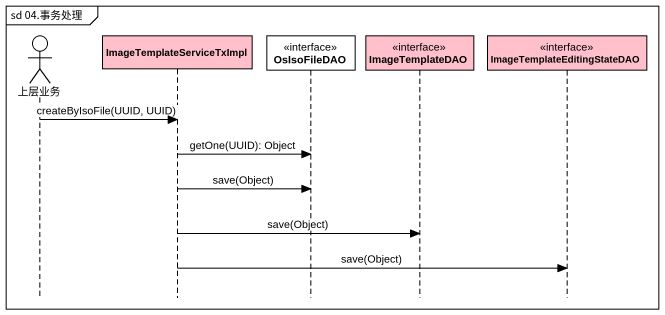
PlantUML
@startuml
mainframe sd 04.事务处理
hide footbox
actor 上层业务 #FFFFFF
participant ImageTemplateServiceTxImpl #FFC0CB
participant OsIsoFileDAO <<interface>> #FFFFFF
participant ImageTemplateDAO <<interface>> #FFC0CB
participant ImageTemplateEditingStateDAO <<interface>> #FFC0CB

上层业务 -> ImageTemplateServiceTxImpl : createByIsoFile(UUID, UUID)
ImageTemplateServiceTxImpl -> OsIsoFileDAO : getOne(UUID): Object
ImageTemplateServiceTxImpl -> OsIsoFileDAO : save(Object)
ImageTemplateServiceTxImpl -> ImageTemplateDAO : save(Object)
ImageTemplateServiceTxImpl -> ImageTemplateEditingStateDAO : save(Object)
@enduml
